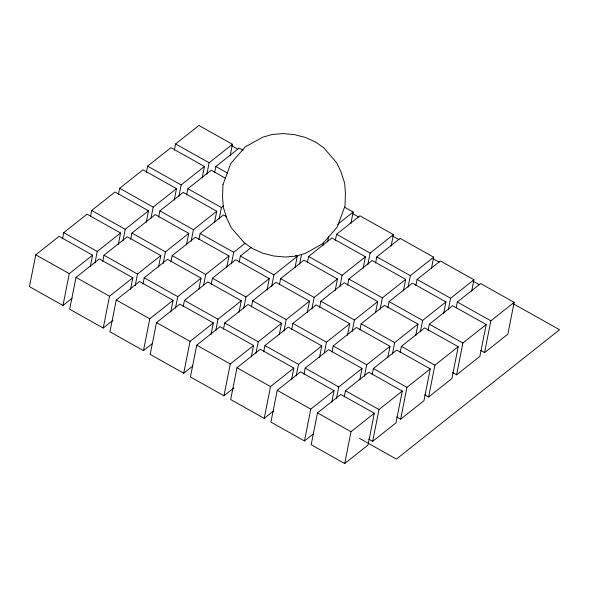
<?xml version="1.0" encoding="UTF-8"?>
<svg xmlns="http://www.w3.org/2000/svg" width="589" height="589" viewBox="0 0 589 589"><rect width="100%" height="100%" fill="white"/><g stroke="black" fill="none" stroke-linecap="round" stroke-linejoin="round"><path stroke-width="0.88" d="M90.316 266.655L92.591 255.17L59.055 236.351L35.752 254.831L29.45 286.644L62.986 305.463L72.167 298.181M62.493 238.839L63.715 232.655L87.025 214.175L120.561 232.994L118.286 244.479M62.986 305.463L69.288 273.649L92.591 255.17M130.567 289.236L132.842 277.75L99.298 258.932L75.996 277.412L69.693 309.225L103.237 328.044L113.125 320.202M90.463 216.664L91.685 210.479L114.988 191.999L148.531 210.818L146.256 222.303M94.984 262.959L97.259 251.474L120.561 232.994M102.736 261.42L103.966 255.236L127.268 236.756L160.804 255.574L158.529 267.06M118.426 194.488L119.655 188.303L142.958 169.823L176.494 188.642L174.226 200.127M103.237 328.044L109.532 296.23L132.842 277.75M122.946 240.783L125.221 229.298L148.531 210.818M170.81 311.824L173.085 300.331L139.549 281.513L116.239 299.992L109.944 331.806L143.48 350.624L152.661 343.343M130.706 239.244L131.929 233.06L155.238 214.58L188.774 233.399L186.499 244.884M146.396 172.312L147.618 166.127L170.928 147.648L204.464 166.466L202.189 177.952M135.227 285.54L137.502 274.054L160.804 255.574M150.917 218.607L153.192 207.122L176.494 188.642M142.987 284.001L144.209 277.817L167.512 259.337L201.055 278.155L198.78 289.641M158.677 217.069L159.899 210.884L183.208 192.404L216.745 211.223L214.47 222.708M174.366 150.136L175.588 143.952L198.898 125.464L232.434 144.283L230.159 155.776M143.48 350.624L149.783 318.811L173.085 300.331M163.197 263.364L165.472 251.878L188.774 233.399M178.887 196.431L181.162 184.946L204.464 166.466M211.053 334.405L213.328 322.912L179.792 304.093L156.49 322.581L150.188 354.387L183.724 373.205L192.905 365.924M170.95 261.825L172.179 255.641L195.482 237.161L229.018 255.979L226.743 267.465M186.639 194.893L187.869 188.708L211.171 170.228L225.543 178.29M175.47 308.128L177.745 296.635L201.055 278.155M191.16 241.188L193.435 229.703L216.745 211.223M206.849 174.256L209.124 162.763L232.434 144.283M183.231 306.589L184.453 300.397L207.762 281.917L241.299 300.736L239.024 312.222M198.92 239.649L200.142 233.465L223.452 214.985L226.647 216.774M214.61 172.717L215.832 166.532L239.141 148.053L243.132 150.291M183.724 373.205L190.026 341.392L213.328 322.912M203.617 285.061L205.716 274.459L229.018 255.979M219.13 219.012L221.405 207.527L223.525 205.841M251.304 356.986L253.579 345.493L220.036 326.674L196.733 345.161L190.431 376.967L223.975 395.786L233.862 387.945M211.201 284.406L212.423 278.222L235.733 259.742L269.269 278.56L266.994 290.046M215.721 330.709L217.996 319.216L241.299 300.736M231.411 263.769L233.686 252.283L244.98 243.323M223.474 329.17L224.703 322.978L248.006 304.498L281.542 323.317L279.267 334.81M239.163 262.23L240.393 256.046L250.988 247.645M223.975 395.786L230.27 363.973L253.579 345.493M243.684 308.526L245.959 297.04L269.269 278.56M291.548 379.566L293.823 368.073L260.286 349.262L236.977 367.742L230.682 399.556L264.218 418.367L273.399 411.093M251.444 306.987L252.666 300.802L275.976 282.322L309.512 301.141L307.237 312.626M255.965 353.29L258.24 341.797L281.542 323.317M271.654 286.35L273.929 274.864L297.231 256.384L295.641 255.486M263.725 351.751L264.947 345.559L288.249 327.079L321.793 345.898L319.518 357.39M279.414 284.811L280.636 278.626L303.946 260.147L337.482 278.965L335.207 290.451M264.218 418.367L270.52 386.561L293.823 368.073M294.964 267.87L297.231 256.384M283.935 331.106L286.21 319.621L309.512 301.141M299.624 264.174L301.546 254.455M331.791 402.147L334.066 390.654L300.53 371.843L277.228 390.323L270.925 422.136L304.461 440.947L313.642 433.673M291.688 329.575L292.917 323.383L316.219 304.903L349.756 323.722L347.488 335.207M307.377 262.635L308.607 256.451L331.909 237.971L365.445 256.789L363.177 268.275M296.208 375.87L298.483 364.377L321.793 345.898M322.927 245.694L323.626 242.16M311.898 308.93L314.173 297.445L337.482 278.965M327.587 241.998L328.64 236.697M303.968 374.332L305.19 368.147L328.5 349.66L362.036 368.478L359.761 379.971M319.658 307.392L320.88 301.207L344.19 282.727L377.726 301.546L375.627 312.148M335.347 240.459L336.569 234.275L359.879 215.795L393.415 234.613L391.14 246.099M304.461 440.947L310.764 409.141L334.066 390.654M324.355 352.811L326.453 342.202L349.756 323.722M350.897 223.518L353.172 212.033L344.388 207.1M339.868 286.755L342.143 275.269L365.445 256.789M317.471 412.904L311.169 444.717L344.712 463.536L368.015 445.048L374.317 413.242L340.773 394.424L317.471 412.904L351.007 431.722L374.317 413.242M331.938 352.156L333.16 345.964L356.47 327.484L390.006 346.303L387.731 357.788M347.628 285.216L348.85 279.031L372.16 260.552L405.696 279.37L403.421 290.856M336.459 398.451L338.734 386.958L362.036 368.478M352.148 331.511L354.423 320.026L377.726 301.546M367.838 264.579L370.113 253.093L393.415 234.613M344.212 396.912L345.441 390.728L368.743 372.241L402.28 391.059L395.985 422.873L372.675 441.352L368.685 439.114M359.901 329.973L361.131 323.788L384.433 305.308L417.969 324.127L415.701 335.612M375.591 263.04L376.82 256.856L400.122 238.376L433.666 257.194L431.391 268.68M344.712 463.536L351.007 431.722M364.422 376.275L366.697 364.782L390.006 346.303M380.111 309.335L382.386 297.85L405.696 279.37M372.182 374.737L373.404 368.545L396.714 350.065L430.25 368.883L423.955 400.697L400.645 419.177L396.655 416.938M387.871 307.797L389.093 301.612L412.403 283.132L445.939 301.951L443.664 313.436M372.675 441.352L378.977 409.539L402.28 391.059M392.392 354.092L394.667 342.607L417.969 324.127M408.081 287.16L410.356 275.674L433.666 257.194M400.152 352.553L401.374 346.369L424.684 327.889L458.22 346.707L451.918 378.521L428.615 397.001L424.617 394.763M415.841 285.621L417.064 279.436L440.373 260.956L473.909 279.775L471.634 291.26M400.645 419.177L406.947 387.363L430.25 368.883M420.362 331.916L422.637 320.431L445.939 301.951M428.115 330.377L429.344 324.193L452.646 305.713L486.19 324.532L479.888 356.345L456.578 374.825L452.588 372.587M428.615 397.001L434.91 365.187L458.22 346.707M448.325 309.74L450.6 298.255L473.909 279.775M456.261 307.318L457.307 302.017L480.617 283.537L514.153 302.356L507.858 334.169L484.548 352.649L480.558 350.411M456.578 374.825L462.88 343.012L486.19 324.532M484.548 352.649L490.851 320.836L514.153 302.356M337.63 224.35L353.172 212.033M231.389 145.593L237.809 149.194M352.546 213.571L358.959 217.172M392.664 236.079L399.077 239.686M433.578 259.042L439.195 262.193M472.893 281.1L479.313 284.701M513.012 303.607L559.55 329.722L396.404 459.081L359.496 438.378M175.588 143.952L209.124 162.763M215.832 166.532L227.81 173.247M336.569 234.275L370.113 253.093M376.82 256.856L410.356 275.674M417.064 279.436L450.6 298.255M457.307 302.017L490.851 320.836M147.618 166.127L181.162 184.946M187.869 188.708L221.405 207.527M308.607 256.451L342.143 275.269M348.85 279.031L382.386 297.85M389.093 301.612L422.637 320.431M429.344 324.193L462.88 343.012M119.655 188.303L153.192 207.122M159.899 210.884L193.435 229.703M200.142 233.465L233.686 252.283M240.393 256.046L273.929 274.864M280.636 278.626L314.173 297.445M320.88 301.207L354.423 320.026M361.131 323.788L394.667 342.607M401.374 346.369L434.91 365.187M91.685 210.479L125.221 229.298M131.929 233.06L165.472 251.878M172.179 255.641L205.716 274.459M212.423 278.222L245.959 297.04M252.666 300.802L286.21 319.621M292.917 323.383L326.453 342.202M333.16 345.964L366.697 364.782M373.404 368.545L406.947 387.363M63.715 232.655L97.259 251.474M103.966 255.236L137.502 274.054M144.209 277.817L177.745 296.635M184.453 300.397L217.996 319.216M224.703 322.978L258.24 341.797M264.947 345.559L298.483 364.377M305.19 368.147L338.734 386.958M345.441 390.728L378.977 409.539M35.752 254.831L69.288 273.649M75.996 277.412L109.532 296.23M116.239 299.992L149.783 318.811M156.49 322.581L190.026 341.392M196.733 345.161L230.27 363.973M236.977 367.742L270.52 386.561M277.228 390.323L310.764 409.141M222.944 184.718L222.576 197.425L223.305 207.306L227.052 218.85L231.263 227.729L244.229 242.808L252.593 248.646L262.642 253.137L273.686 255.994L284.988 257.018L295.759 256.127L305.271 253.395L322.838 243.603L337.225 227.052L345.036 205.885L345.404 193.17L344.675 183.297L340.928 171.745L336.717 162.873L323.759 147.787L315.395 141.956L305.345 137.458L294.294 134.601L283 133.585L272.228 134.469L262.709 137.208L245.149 146.992L230.763 163.543L222.944 184.718"/></g></svg>
